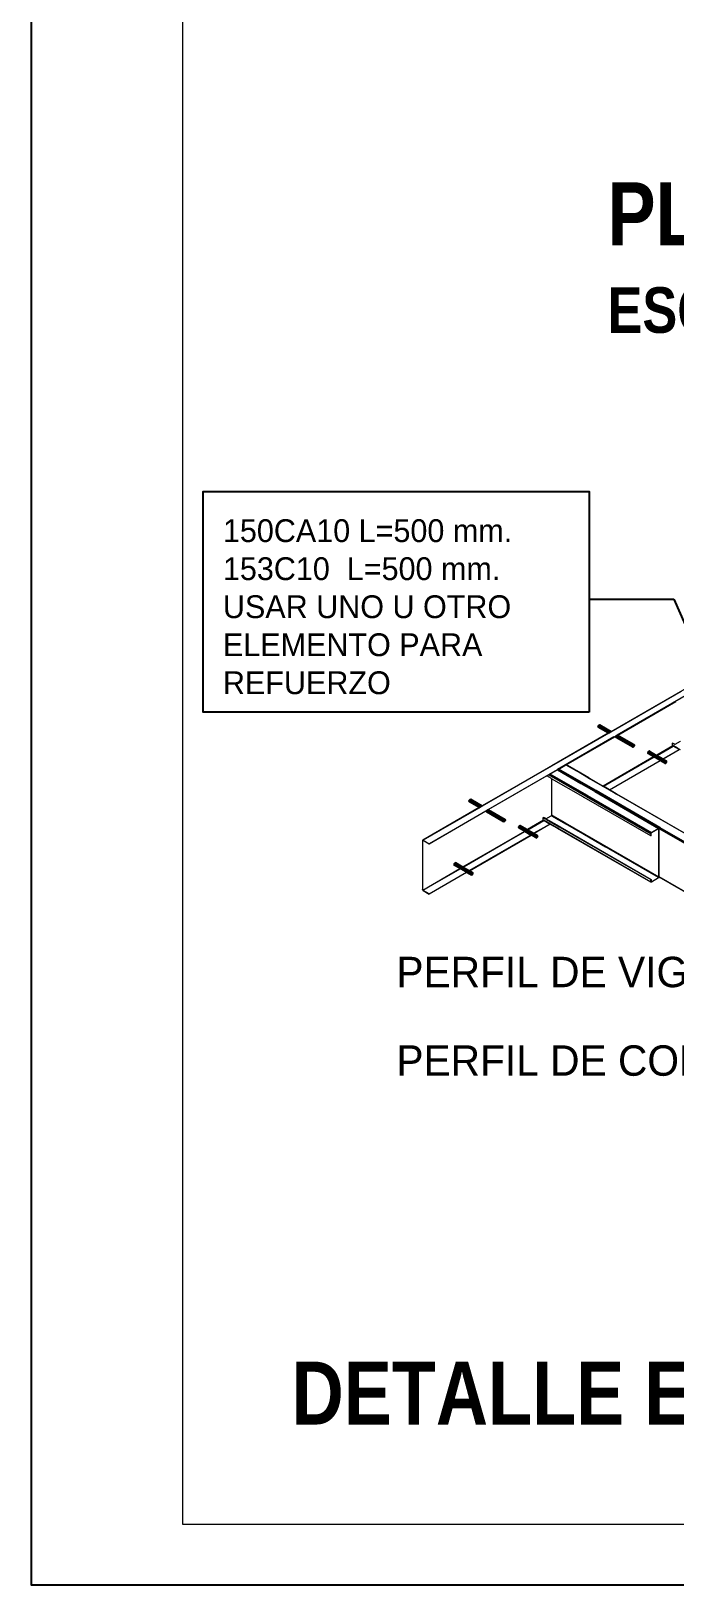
# Model space of a CAD drawing. Header units: millimetres. Extents: x 16 to 499, y 22 to 82.
# Drawn here: x 138.33 to 148.91, y 22.23 to 47.78 of the extents above; entities that cross this region are included whole.
import ezdxf

# ---------------------------------------------------------------- set-up
doc = ezdxf.new("R2010")
doc.units = ezdxf.units.MM
doc.layers.add('08', color=8, linetype='Continuous')
doc.layers.add('Alcantarillado', color=210, linetype='Continuous')
doc.layers.add('BARRAS_DE_ACERO', color=7, linetype='Continuous', lineweight=9)
doc.layers.add('MUROS', color=7, linetype='Continuous', lineweight=18)
doc.styles.add('1', font='romans.shx', dxfattribs={"height": 40})

msp = doc.modelspace()

# ---------------------------------------------------------------- linework, layer by layer
at = {"color": 2}
for p, q in [((147.497, 38.44), (148.887, 38.44)), ((148.887, 38.44), (150.085, 35.712))]:
    msp.add_line(p, q, dxfattribs=at)
msp.add_lwpolyline([(147.497, 36.58), (141.153, 36.58), (141.153, 40.208), (147.497, 40.208)], close=True, dxfattribs=at)
at = {"layer": '08', "linetype": 'Continuous'}
msp.add_lwpolyline([(138.329, 81.63), (138.329, 22.23), (255.731, 22.23), (255.731, 81.63), (138.329, 81.63)], dxfattribs=at)
at = {"layer": 'BARRAS_DE_ACERO'}
for p, q in [((147.86, 36.264), (149.932, 37.46)), ((147.861, 36.263), (149.933, 37.459)), ((147.856, 36.258), (149.011, 36.925)), ((147.966, 36.203), (148.924, 36.756)), ((147.642, 36.34), (147.643, 36.349)), ((147.643, 36.333), (147.642, 36.34)), ((147.818, 36.239), (147.642, 36.34)), ((147.643, 36.349), (147.647, 36.358)), ((147.826, 36.244), (147.643, 36.349)), ((147.643, 36.333), (147.647, 36.329)), ((147.812, 36.236), (147.643, 36.333)), ((147.647, 36.358), (147.653, 36.366)), ((147.665, 36.348), (147.647, 36.358)), ((147.811, 36.235), (147.647, 36.329)), ((147.8, 36.281), (147.653, 36.366)), ((147.66, 36.371), (147.853, 36.259)), ((147.667, 36.373), (147.859, 36.263)), ((147.672, 36.372), (147.667, 36.373)), ((147.86, 36.264), (147.672, 36.372)), ((147.845, 36.255), (147.8, 36.281)), ((146.883, 35.698), (147.827, 36.243)), ((147.905, 36.172), (146.975, 35.635)), ((147.121, 35.715), (147.918, 36.175)), ((147.812, 36.236), (147.811, 36.235)), ((147.812, 36.236), (147.818, 36.239)), ((147.826, 36.243), (147.818, 36.239)), ((147.821, 36.237), (147.838, 36.248)), ((147.826, 36.243), (147.826, 36.244)), ((147.827, 36.243), (147.843, 36.253)), ((147.843, 36.253), (147.835, 36.249)), ((147.842, 36.25), (147.838, 36.248)), ((147.842, 36.25), (147.845, 36.252)), ((147.843, 36.253), (147.844, 36.254)), ((147.845, 36.254), (147.843, 36.253)), ((147.845, 36.255), (147.844, 36.254)), ((147.853, 36.259), (147.845, 36.255)), ((147.845, 36.255), (147.845, 36.255)), ((147.845, 36.255), (147.845, 36.255)), ((147.845, 36.254), (147.846, 36.255)), ((147.848, 36.253), (147.845, 36.252)), ((147.846, 36.255), (147.847, 36.255)), ((147.847, 36.255), (147.861, 36.263)), ((147.856, 36.258), (147.848, 36.253)), ((147.848, 36.253), (147.848, 36.253)), ((147.848, 36.253), (147.848, 36.253)), ((147.848, 36.253), (147.848, 36.253)), ((147.853, 36.259), (147.859, 36.263)), ((147.86, 36.264), (147.859, 36.263)), ((147.905, 36.172), (147.93, 36.186)), ((147.93, 36.182), (147.918, 36.175)), ((147.929, 36.175), (147.93, 36.182)), ((147.929, 36.175), (148.208, 36.014)), ((147.93, 36.168), (147.929, 36.175)), ((147.93, 36.186), (147.937, 36.19)), ((147.93, 36.168), (147.934, 36.164)), ((148.209, 36.007), (147.93, 36.168)), ((147.931, 36.183), (148.209, 36.022)), ((147.941, 36.188), (147.934, 36.184)), ((147.934, 36.164), (148.213, 36.002)), ((147.947, 36.196), (147.937, 36.191)), ((147.937, 36.191), (147.937, 36.19)), ((147.937, 36.19), (147.937, 36.19)), ((147.941, 36.188), (147.948, 36.192)), ((147.947, 36.196), (147.947, 36.196)), ((147.948, 36.192), (147.95, 36.194)), ((147.95, 36.194), (148.219, 36.039)), ((147.951, 36.194), (147.95, 36.194)), ((147.959, 36.199), (147.964, 36.202)), ((148.232, 36.047), (147.964, 36.202)), ((148.209, 36.022), (148.213, 36.031)), ((148.226, 36.044), (148.219, 36.039)), ((148.219, 36.023), (148.221, 36.027)), ((148.231, 36.021), (148.221, 36.027)), ((148.226, 36.032), (148.223, 36.03)), ((148.228, 36.033), (148.226, 36.032)), ((148.226, 36.032), (148.233, 36.028)), ((148.228, 36.033), (148.231, 36.033)), ((148.232, 36.031), (148.228, 36.033)), ((148.232, 36.031), (148.231, 36.033)), ((148.231, 36.021), (148.232, 36.025)), ((148.238, 36.046), (148.242, 36.041)), ((148.238, 36.017), (148.242, 36.026)), ((148.242, 36.041), (148.243, 36.034)), ((148.243, 36.034), (148.242, 36.026)), ((148.874, 36.025), (148.755, 35.956)), ((148.871, 36.074), (148.865, 36.071)), ((148.865, 36.035), (148.866, 36.033)), ((148.866, 36.031), (148.869, 36.028)), ((148.869, 36.028), (148.869, 36.028)), ((148.87, 36.029), (148.871, 36.028)), ((148.87, 36.027), (148.872, 36.026)), ((148.87, 36.025), (148.872, 36.026)), ((148.873, 36.073), (148.871, 36.074)), ((148.871, 36.028), (148.875, 36.026)), ((148.872, 36.026), (148.874, 36.025)), ((148.873, 36.073), (148.899, 36.058)), ((148.873, 36.031), (148.877, 36.029)), ((148.874, 36.025), (148.874, 36.025)), ((148.874, 36.025), (148.874, 36.024)), ((148.874, 36.024), (148.876, 36.024)), ((148.876, 36.025), (148.879, 36.023)), ((148.876, 36.024), (148.876, 36.024)), ((148.876, 36.024), (148.877, 36.023)), ((148.877, 36.029), (148.878, 36.028)), ((148.878, 36.028), (148.878, 36.028)), ((148.879, 36.027), (148.878, 36.028)), ((148.879, 36.027), (148.879, 36.027)), ((148.879, 36.027), (148.88, 36.026)), ((148.88, 36.026), (148.881, 36.026)), ((148.881, 36.026), (148.882, 36.025)), ((148.884, 36.024), (148.882, 36.025)), ((148.884, 36.024), (148.884, 36.024)), ((148.904, 36.055), (148.899, 36.058)), ((148.899, 36.052), (148.904, 36.049)), ((148.91, 36.045), (148.904, 36.049)), ((148.557, 35.844), (147.728, 35.365)), ((148.563, 35.841), (147.732, 35.362)), ((148.665, 35.782), (147.835, 35.303)), ((147.864, 35.442), (148.559, 35.843)), ((148.208, 36.014), (148.209, 36.022)), ((148.209, 36.007), (148.208, 36.014)), ((148.209, 36.007), (148.213, 36.002)), ((148.219, 36.001), (148.213, 36.002)), ((148.219, 36.023), (148.218, 36.02)), ((148.218, 36.02), (148.226, 36.016)), ((148.219, 36.017), (148.218, 36.02)), ((148.228, 36.018), (148.219, 36.023)), ((148.226, 36.004), (148.219, 36.001)), ((148.226, 36.016), (148.228, 36.018)), ((148.226, 36.004), (148.232, 36.009)), ((148.228, 36.018), (148.231, 36.021)), ((148.232, 36.009), (148.238, 36.017)), ((148.462, 35.924), (148.46, 35.919)), ((148.46, 35.918), (148.46, 35.919)), ((148.46, 35.918), (148.46, 35.918)), ((148.577, 35.851), (148.46, 35.918)), ((148.464, 35.927), (148.462, 35.924)), ((148.477, 35.94), (148.483, 35.943)), ((148.477, 35.94), (148.756, 35.779)), ((148.489, 35.942), (148.606, 35.874)), ((148.529, 35.83), (148.525, 35.827)), ((148.556, 35.845), (148.557, 35.844)), ((148.559, 35.843), (148.561, 35.842)), ((148.578, 35.85), (148.577, 35.851)), ((148.677, 35.793), (148.577, 35.851)), ((148.578, 35.85), (148.677, 35.793)), ((148.606, 35.872), (148.763, 35.781)), ((148.609, 35.872), (148.611, 35.871)), ((148.665, 35.782), (148.662, 35.784)), ((148.743, 35.737), (148.665, 35.782)), ((148.677, 35.793), (148.704, 35.777)), ((148.704, 35.777), (148.723, 35.767)), ((148.98, 35.964), (148.715, 35.811)), ((148.715, 35.811), (148.768, 35.78)), ((148.743, 35.766), (148.749, 35.774)), ((148.768, 35.78), (148.763, 35.781)), ((148.768, 35.78), (148.772, 35.776)), ((148.774, 35.769), (148.772, 35.776)), ((148.772, 35.76), (148.774, 35.769)), ((148.877, 36.023), (148.879, 36.022)), ((148.877, 36.022), (148.877, 36.023)), ((148.952, 35.981), (148.881, 36.022)), ((145.74, 35.038), (146.883, 35.698)), ((145.837, 34.978), (146.975, 35.635)), ((146.802, 35.531), (145.845, 34.978)), ((146.834, 35.549), (146.839, 35.552)), ((146.834, 35.549), (147.207, 35.334)), ((146.839, 35.552), (146.845, 35.556)), ((146.849, 35.546), (146.839, 35.552)), ((146.845, 35.556), (146.851, 35.559)), ((146.845, 35.556), (147.448, 35.208)), ((146.849, 35.546), (147.436, 35.207)), ((146.851, 35.559), (147.235, 35.338)), ((147.229, 35.347), (146.856, 35.562)), ((146.975, 35.631), (147.36, 35.408)), ((146.978, 35.633), (146.98, 35.633)), ((147.416, 35.38), (146.978, 35.633)), ((146.98, 35.634), (147.353, 35.418)), ((146.98, 35.633), (146.98, 35.634)), ((146.98, 35.633), (147.353, 35.418)), ((146.986, 35.637), (147.359, 35.422)), ((147.365, 35.425), (146.992, 35.641)), ((147.371, 35.428), (146.998, 35.644)), ((147.116, 35.712), (147.288, 35.613)), ((147.12, 35.714), (147.133, 35.707)), ((147.133, 35.707), (147.138, 35.704)), ((147.138, 35.704), (147.144, 35.701)), ((147.493, 35.499), (147.144, 35.701)), ((147.489, 35.497), (147.288, 35.613)), ((147.494, 35.499), (147.297, 35.613)), ((147.731, 35.363), (148.319, 35.702)), ((148.723, 35.767), (148.732, 35.761)), ((148.739, 35.757), (148.738, 35.748)), ((148.749, 35.755), (148.749, 35.758)), ((148.756, 35.75), (148.749, 35.755)), ((148.749, 35.752), (148.749, 35.755)), ((148.749, 35.736), (148.756, 35.738)), ((148.753, 35.765), (148.751, 35.762)), ((148.756, 35.767), (148.753, 35.765)), ((148.753, 35.765), (148.762, 35.759)), ((148.756, 35.75), (148.753, 35.75)), ((148.759, 35.768), (148.756, 35.767)), ((148.756, 35.767), (148.763, 35.763)), ((148.756, 35.738), (148.763, 35.744)), ((148.762, 35.766), (148.759, 35.768)), ((148.759, 35.768), (148.761, 35.767)), ((148.759, 35.753), (148.761, 35.756)), ((148.762, 35.766), (148.761, 35.767)), ((148.763, 35.744), (148.768, 35.751)), ((148.768, 35.751), (148.772, 35.76)), ((147.436, 35.201), (147.207, 35.334)), ((147.229, 35.347), (147.24, 35.341)), ((147.229, 35.347), (147.229, 35.347)), ((147.235, 35.338), (147.454, 35.211)), ((147.459, 35.214), (147.24, 35.341)), ((147.353, 35.418), (147.364, 35.411)), ((147.364, 35.412), (147.353, 35.418)), ((147.359, 35.422), (147.37, 35.416)), ((147.36, 35.408), (147.572, 35.286)), ((147.364, 35.412), (147.572, 35.292)), ((147.364, 35.411), (147.572, 35.291)), ((147.365, 35.425), (147.376, 35.419)), ((147.37, 35.416), (147.579, 35.295)), ((147.37, 35.416), (147.37, 35.416)), ((147.371, 35.428), (147.381, 35.422)), ((147.595, 35.293), (147.376, 35.419)), ((147.6, 35.296), (147.381, 35.422)), ((147.416, 35.38), (147.571, 35.291)), ((147.489, 35.497), (147.5, 35.491)), ((147.493, 35.499), (147.503, 35.493)), ((147.719, 35.364), (147.5, 35.491)), ((147.503, 35.493), (147.717, 35.37)), ((147.571, 35.291), (147.571, 35.29)), ((147.571, 35.29), (147.575, 35.288)), ((147.58, 35.288), (147.572, 35.292)), ((147.572, 35.291), (147.572, 35.291)), ((147.573, 35.291), (147.572, 35.291)), ((147.572, 35.286), (147.572, 35.286)), ((147.578, 35.283), (147.572, 35.286)), ((147.577, 35.289), (147.573, 35.291)), ((147.575, 35.288), (147.576, 35.288)), ((147.576, 35.288), (147.58, 35.285)), ((147.577, 35.289), (147.578, 35.288)), ((147.578, 35.288), (147.581, 35.286)), ((147.578, 35.283), (147.58, 35.282)), ((147.589, 35.289), (147.579, 35.295)), ((147.58, 35.288), (147.582, 35.286)), ((147.58, 35.285), (147.581, 35.285)), ((147.58, 35.282), (147.581, 35.281)), ((147.582, 35.285), (147.581, 35.286)), ((147.581, 35.285), (147.585, 35.283)), ((147.581, 35.281), (147.581, 35.281)), ((147.583, 35.279), (147.581, 35.281)), ((147.583, 35.286), (147.582, 35.286)), ((147.582, 35.285), (147.586, 35.283)), ((147.583, 35.286), (147.584, 35.285)), ((147.584, 35.279), (147.583, 35.279)), ((147.584, 35.285), (147.586, 35.284)), ((147.584, 35.279), (147.587, 35.278)), ((147.589, 35.282), (147.586, 35.284)), ((147.586, 35.283), (147.586, 35.283)), ((147.586, 35.283), (147.587, 35.283)), ((147.588, 35.282), (147.587, 35.283)), ((147.587, 35.281), (147.59, 35.28)), ((147.588, 35.276), (147.587, 35.278)), ((147.588, 35.282), (147.591, 35.28)), ((147.588, 35.282), (147.588, 35.282)), ((147.588, 35.276), (147.589, 35.276)), ((147.589, 35.289), (147.592, 35.287)), ((147.589, 35.282), (147.592, 35.281)), ((147.589, 35.282), (147.589, 35.282)), ((147.589, 35.276), (148.638, 34.67)), ((147.592, 35.278), (147.59, 35.28)), ((147.593, 35.279), (147.591, 35.28)), ((147.592, 35.287), (147.592, 35.287)), ((147.593, 35.287), (147.592, 35.287)), ((147.594, 35.279), (147.592, 35.281)), ((147.595, 35.286), (147.593, 35.287)), ((147.593, 35.287), (147.593, 35.287)), ((147.593, 35.287), (147.593, 35.287)), ((147.593, 35.279), (147.593, 35.279)), ((147.593, 35.279), (147.69, 35.223)), ((147.595, 35.293), (147.596, 35.292)), ((147.597, 35.285), (147.595, 35.286)), ((147.595, 35.286), (147.595, 35.286)), ((147.596, 35.292), (147.599, 35.291)), ((147.597, 35.285), (147.598, 35.284)), ((147.598, 35.284), (147.6, 35.283)), ((147.601, 35.29), (147.599, 35.291)), ((147.6, 35.296), (147.601, 35.295)), ((147.819, 35.156), (147.6, 35.283)), ((147.601, 35.295), (147.604, 35.294)), ((147.601, 35.289), (147.601, 35.29)), ((147.814, 35.166), (147.601, 35.289)), ((147.601, 35.289), (147.601, 35.289)), ((147.606, 35.293), (147.604, 35.294)), ((147.606, 35.293), (147.606, 35.292)), ((147.606, 35.292), (147.609, 35.291)), ((147.611, 35.29), (147.609, 35.291)), ((148.661, 34.683), (147.611, 35.29)), ((147.726, 35.364), (147.717, 35.37)), ((147.719, 35.364), (147.721, 35.363)), ((147.721, 35.363), (147.725, 35.361)), ((147.727, 35.365), (147.725, 35.366)), ((147.725, 35.361), (147.725, 35.361)), ((147.725, 35.361), (147.726, 35.36)), ((147.726, 35.364), (147.733, 35.36)), ((147.727, 35.365), (147.729, 35.364)), ((147.728, 35.365), (147.727, 35.365)), ((147.803, 35.406), (147.729, 35.364)), ((147.729, 35.364), (147.803, 35.406)), ((147.729, 35.364), (147.729, 35.364)), ((147.729, 35.364), (147.729, 35.364)), ((147.731, 35.363), (147.729, 35.364)), ((147.731, 35.363), (147.732, 35.362)), ((147.734, 35.361), (147.732, 35.362)), ((147.733, 35.36), (147.808, 35.317)), ((147.832, 35.305), (147.734, 35.361)), ((147.734, 35.361), (147.734, 35.361)), ((147.812, 35.412), (147.803, 35.406)), ((147.808, 35.317), (147.831, 35.304)), ((147.864, 35.442), (147.812, 35.412)), ((147.834, 35.302), (147.831, 35.304)), ((147.832, 35.305), (147.835, 35.303)), ((147.859, 35.287), (147.834, 35.302)), ((147.835, 35.303), (147.943, 35.24)), ((147.942, 35.24), (147.859, 35.287)), ((144.765, 34.476), (145.689, 35.009)), ((145.521, 35.116), (145.522, 35.124)), ((145.522, 35.124), (145.526, 35.133)), ((145.704, 35.019), (145.522, 35.124)), ((145.691, 35.011), (145.522, 35.109)), ((145.522, 35.109), (145.526, 35.104)), ((145.526, 35.104), (145.689, 35.01)), ((145.532, 35.141), (145.538, 35.146)), ((145.545, 35.149), (145.538, 35.146)), ((145.545, 35.149), (145.551, 35.148)), ((145.737, 35.038), (145.545, 35.149)), ((145.623, 35.088), (145.724, 35.03)), ((145.689, 35.009), (145.705, 35.018)), ((145.689, 35.01), (145.691, 35.011)), ((145.696, 35.014), (145.691, 35.011)), ((145.691, 35.008), (145.692, 35.008)), ((145.692, 35.008), (145.707, 35.017)), ((145.696, 35.014), (145.705, 35.019)), ((145.704, 35.019), (145.705, 35.019)), ((145.705, 35.018), (145.706, 35.019)), ((145.705, 35.018), (145.705, 35.018)), ((145.706, 35.019), (145.711, 35.022)), ((145.707, 35.017), (145.708, 35.018)), ((145.708, 35.018), (145.74, 35.036)), ((145.714, 35.024), (145.711, 35.023)), ((145.715, 35.024), (145.711, 35.022)), ((145.714, 35.024), (145.718, 35.027)), ((145.722, 35.029), (145.723, 35.03)), ((145.724, 35.029), (145.722, 35.028)), ((145.724, 35.03), (145.723, 35.03)), ((145.724, 35.029), (145.74, 35.038)), ((145.732, 35.035), (145.724, 35.03)), ((147.405, 35.183), (147.399, 35.186)), ((147.407, 35.182), (147.405, 35.183)), ((147.407, 35.182), (147.409, 35.181)), ((147.411, 35.18), (147.409, 35.181)), ((147.409, 35.181), (147.409, 35.181)), ((147.411, 35.18), (147.411, 35.18)), ((147.414, 35.178), (147.411, 35.18)), ((147.416, 35.177), (147.414, 35.178)), ((148.508, 34.546), (147.416, 35.177)), ((147.416, 35.177), (147.416, 35.177)), ((147.442, 35.204), (147.436, 35.207)), ((147.436, 35.201), (147.438, 35.2)), ((147.442, 35.198), (147.438, 35.2)), ((147.442, 35.198), (147.447, 35.195)), ((147.447, 35.195), (148.508, 34.582)), ((147.448, 35.208), (147.451, 35.206)), ((147.449, 35.2), (147.452, 35.198)), ((147.452, 35.198), (147.452, 35.198)), ((148.509, 34.588), (147.452, 35.198)), ((147.453, 35.204), (147.458, 35.201)), ((147.457, 35.209), (147.459, 35.208)), ((148.512, 34.593), (147.458, 35.201)), ((147.46, 35.208), (147.459, 35.208)), ((147.459, 35.208), (147.459, 35.208)), ((147.461, 35.207), (147.46, 35.208)), ((147.461, 35.207), (147.464, 35.205)), ((147.464, 35.205), (148.515, 34.598)), ((147.464, 35.205), (147.464, 35.205)), ((147.465, 35.211), (147.465, 35.211)), ((147.465, 35.211), (147.466, 35.21)), ((147.47, 35.208), (147.466, 35.21)), ((147.47, 35.208), (148.52, 34.602)), ((147.47, 35.208), (147.47, 35.208)), ((147.69, 35.223), (148.646, 34.671)), ((147.691, 35.224), (147.693, 35.222)), ((147.693, 35.222), (150.204, 33.773)), ((148.643, 34.672), (147.803, 35.157)), ((147.818, 35.164), (147.814, 35.166)), ((148.662, 34.677), (147.818, 35.164)), ((147.819, 35.156), (147.858, 35.134)), ((148.123, 34.981), (147.858, 35.134)), ((147.938, 35.238), (147.949, 35.232)), ((147.952, 35.234), (147.942, 35.24)), ((150.333, 33.855), (147.949, 35.232)), ((150.337, 33.857), (147.952, 35.234)), ((144.867, 34.418), (145.8, 34.956)), ((145.8, 34.956), (145.81, 34.962)), ((145.807, 34.95), (145.808, 34.957)), ((146.087, 34.789), (145.807, 34.95)), ((145.809, 34.943), (145.807, 34.95)), ((145.81, 34.958), (145.808, 34.957)), ((145.809, 34.943), (145.812, 34.939)), ((146.088, 34.782), (145.809, 34.943)), ((145.816, 34.966), (145.81, 34.962)), ((145.81, 34.958), (145.82, 34.964)), ((145.812, 34.939), (146.092, 34.778)), ((145.816, 34.966), (145.822, 34.969)), ((145.828, 34.968), (145.82, 34.964)), ((145.82, 34.964), (145.826, 34.96)), ((145.822, 34.969), (145.828, 34.973)), ((145.826, 34.96), (146.092, 34.806)), ((145.833, 34.975), (145.828, 34.973)), ((145.828, 34.968), (145.829, 34.969)), ((145.837, 34.978), (145.833, 34.975)), ((145.837, 34.978), (145.837, 34.978)), ((145.837, 34.978), (145.837, 34.978)), ((145.837, 34.978), (145.837, 34.978)), ((145.837, 34.974), (145.839, 34.975)), ((145.837, 34.974), (146.104, 34.82)), ((145.839, 34.975), (145.843, 34.977)), ((145.845, 34.978), (145.843, 34.977)), ((145.843, 34.977), (146.111, 34.822)), ((145.845, 34.978), (146.117, 34.821)), ((146.092, 34.778), (146.088, 34.782)), ((146.092, 34.806), (146.097, 34.814)), ((146.097, 34.795), (146.104, 34.791)), ((146.097, 34.795), (146.098, 34.792)), ((146.098, 34.799), (146.107, 34.793)), ((146.098, 34.792), (146.101, 34.79)), ((146.099, 34.791), (146.098, 34.792)), ((146.099, 34.802), (146.109, 34.796)), ((146.099, 34.791), (146.101, 34.79)), ((146.101, 34.805), (146.104, 34.807)), ((146.101, 34.805), (146.111, 34.8)), ((146.104, 34.791), (146.101, 34.79)), ((146.111, 34.822), (146.104, 34.82)), ((146.107, 34.808), (146.104, 34.807)), ((146.104, 34.807), (146.104, 34.807)), ((146.104, 34.807), (146.111, 34.803)), ((146.107, 34.793), (146.104, 34.791)), ((146.104, 34.779), (146.111, 34.784)), ((146.107, 34.808), (146.109, 34.808)), ((146.111, 34.806), (146.107, 34.808)), ((146.109, 34.796), (146.107, 34.793)), ((146.109, 34.808), (146.111, 34.806)), ((146.111, 34.8), (146.109, 34.796)), ((146.111, 34.822), (146.117, 34.821)), ((146.111, 34.803), (146.111, 34.806)), ((146.111, 34.8), (146.111, 34.803)), ((146.117, 34.792), (146.111, 34.784)), ((146.121, 34.801), (146.117, 34.792)), ((146.122, 34.809), (146.121, 34.801)), ((146.488, 34.647), (146.752, 34.8)), ((146.744, 34.846), (146.75, 34.849)), ((146.744, 34.81), (146.744, 34.846)), ((146.744, 34.846), (146.777, 34.827)), ((146.744, 34.81), (146.756, 34.804)), ((146.745, 34.808), (146.744, 34.81)), ((146.745, 34.806), (146.745, 34.808)), ((146.747, 34.803), (146.747, 34.803)), ((146.783, 34.83), (146.75, 34.849)), ((146.752, 34.8), (146.753, 34.8)), ((146.753, 34.8), (146.754, 34.799)), ((146.756, 34.799), (146.754, 34.8)), ((146.754, 34.799), (146.756, 34.798)), ((146.757, 34.803), (146.756, 34.804)), ((146.756, 34.799), (146.757, 34.799)), ((146.758, 34.797), (146.756, 34.798)), ((146.757, 34.803), (146.758, 34.803)), ((146.759, 34.798), (146.757, 34.799)), ((146.758, 34.797), (146.758, 34.797)), ((146.777, 34.827), (146.777, 34.827)), ((146.783, 34.83), (146.787, 34.828)), ((146.794, 34.818), (146.789, 34.82)), ((146.794, 34.824), (146.795, 34.824)), ((146.794, 34.818), (147.002, 34.697)), ((146.799, 34.821), (146.795, 34.824)), ((146.799, 34.821), (146.799, 34.821)), ((146.799, 34.821), (146.836, 34.8)), ((147.008, 34.701), (146.836, 34.8)), ((146.874, 34.879), (146.876, 34.878)), ((146.878, 34.883), (146.876, 34.881)), ((146.876, 34.881), (146.879, 34.879)), ((146.882, 34.874), (146.876, 34.878)), ((146.879, 34.886), (146.878, 34.883)), ((146.878, 34.883), (146.882, 34.881)), ((146.88, 34.889), (146.879, 34.886)), ((146.879, 34.886), (146.891, 34.879)), ((146.882, 34.877), (146.879, 34.879)), ((146.894, 34.881), (146.88, 34.889)), ((146.885, 34.879), (146.882, 34.881)), ((146.884, 34.876), (146.882, 34.877)), ((146.882, 34.874), (146.882, 34.874)), ((146.882, 34.874), (146.885, 34.873)), ((146.884, 34.876), (146.885, 34.876)), ((146.886, 34.879), (146.885, 34.879)), ((146.885, 34.876), (146.885, 34.876)), ((146.885, 34.876), (146.885, 34.876)), ((146.885, 34.876), (146.888, 34.874)), ((146.885, 34.873), (146.887, 34.871)), ((146.886, 34.879), (146.888, 34.878)), ((146.888, 34.878), (146.891, 34.876)), ((146.888, 34.874), (146.888, 34.874)), ((146.888, 34.874), (146.888, 34.874)), ((146.888, 34.874), (146.888, 34.874)), ((146.888, 34.874), (146.889, 34.874)), ((146.888, 34.874), (146.888, 34.874)), ((146.888, 34.874), (146.888, 34.874)), ((146.889, 34.873), (146.889, 34.874)), ((146.89, 34.873), (146.889, 34.873)), ((146.89, 34.873), (146.89, 34.873)), ((146.89, 34.873), (146.89, 34.873)), ((146.891, 34.872), (146.89, 34.873)), ((146.891, 34.879), (146.892, 34.879)), ((146.891, 34.876), (146.893, 34.875)), ((146.895, 34.87), (146.891, 34.872)), ((146.896, 34.877), (146.892, 34.879)), ((146.893, 34.875), (146.993, 34.817)), ((146.893, 34.875), (146.893, 34.875)), ((146.895, 34.88), (146.894, 34.881)), ((146.896, 34.879), (146.895, 34.88)), ((146.895, 34.88), (146.895, 34.88)), ((146.895, 34.87), (146.895, 34.87)), ((146.896, 34.879), (146.898, 34.878)), ((146.915, 34.858), (146.987, 34.817)), ((146.987, 34.817), (147.098, 34.753)), ((146.993, 34.817), (147.112, 34.748)), ((147.326, 34.621), (147.098, 34.753)), ((147.105, 34.758), (148.644, 33.87)), ((150.206, 33.778), (148.123, 34.981)), ((145.424, 34.037), (146.435, 34.62)), ((146.44, 34.617), (145.429, 34.034)), ((146.541, 34.559), (145.53, 33.976)), ((145.533, 33.974), (146.544, 34.557)), ((146.338, 34.685), (146.339, 34.678)), ((146.339, 34.694), (146.339, 34.694)), ((146.339, 34.678), (146.343, 34.674)), ((146.343, 34.702), (146.622, 34.541)), ((146.435, 34.62), (146.343, 34.674)), ((146.347, 34.708), (146.345, 34.706)), ((146.348, 34.71), (146.454, 34.649)), ((146.349, 34.71), (146.349, 34.71)), ((146.355, 34.716), (146.362, 34.718)), ((146.368, 34.717), (146.362, 34.718)), ((146.483, 34.648), (146.362, 34.718)), ((146.484, 34.649), (146.368, 34.717)), ((146.436, 34.62), (146.438, 34.618)), ((146.44, 34.617), (146.438, 34.618)), ((146.483, 34.648), (146.641, 34.557)), ((146.486, 34.648), (146.488, 34.647)), ((146.49, 34.646), (146.488, 34.647)), ((146.622, 34.512), (146.544, 34.557)), ((146.859, 34.739), (146.594, 34.586)), ((146.647, 34.556), (146.594, 34.586)), ((146.617, 34.524), (146.618, 34.532)), ((146.618, 34.532), (146.622, 34.541)), ((146.618, 34.517), (146.622, 34.512)), ((146.622, 34.541), (146.628, 34.549)), ((146.622, 34.512), (146.628, 34.511)), ((146.627, 34.53), (146.628, 34.533)), ((146.627, 34.53), (146.628, 34.527)), ((146.627, 34.53), (146.635, 34.526)), ((146.628, 34.533), (146.63, 34.537)), ((146.637, 34.528), (146.628, 34.533)), ((146.63, 34.525), (146.628, 34.527)), ((146.628, 34.511), (146.635, 34.514)), ((146.632, 34.54), (146.63, 34.537)), ((146.64, 34.531), (146.63, 34.537)), ((146.632, 34.525), (146.63, 34.525)), ((146.641, 34.535), (146.632, 34.54)), ((146.641, 34.557), (146.635, 34.554)), ((146.635, 34.542), (146.637, 34.543)), ((146.635, 34.526), (146.637, 34.528)), ((146.635, 34.514), (146.641, 34.519)), ((146.637, 34.543), (146.64, 34.543)), ((146.641, 34.541), (146.637, 34.543)), ((146.637, 34.528), (146.64, 34.531)), ((146.64, 34.543), (146.641, 34.541)), ((146.641, 34.535), (146.64, 34.531)), ((146.641, 34.557), (146.647, 34.556)), ((146.641, 34.541), (146.642, 34.538)), ((146.642, 34.538), (146.641, 34.535)), ((146.641, 34.519), (146.647, 34.527)), ((146.651, 34.551), (146.647, 34.556)), ((146.651, 34.536), (146.647, 34.527)), ((146.651, 34.551), (146.652, 34.544)), ((146.651, 34.536), (146.652, 34.544)), ((146.977, 34.67), (146.966, 34.677)), ((148.512, 33.784), (146.977, 34.67)), ((147.002, 34.697), (147.013, 34.691)), ((147.019, 34.694), (147.008, 34.701)), ((147.013, 34.691), (148.508, 33.828)), ((147.326, 34.621), (147.764, 34.368)), ((148.514, 34.549), (148.508, 34.546)), ((148.514, 34.588), (148.516, 34.591)), ((148.514, 34.585), (148.514, 34.588)), ((148.514, 34.549), (148.514, 34.585)), ((148.515, 34.598), (148.52, 34.602)), ((148.516, 34.591), (148.517, 34.593)), ((148.638, 34.67), (148.52, 34.602)), ((148.638, 34.67), (148.643, 34.672)), ((148.644, 34.66), (148.638, 34.664)), ((148.638, 34.664), (148.641, 34.664)), ((148.643, 34.672), (148.646, 34.671)), ((148.644, 34.66), (148.644, 34.663)), ((148.644, 33.87), (148.644, 34.66)), ((148.646, 34.671), (148.649, 34.668)), ((148.65, 34.664), (148.649, 34.668)), ((148.65, 33.873), (148.65, 34.664)), ((150.203, 33.767), (148.65, 34.664)), ((148.661, 34.683), (150.214, 33.787)), ((148.662, 34.677), (150.21, 33.783)), ((144.761, 34.473), (144.763, 34.475)), ((144.764, 34.469), (144.768, 34.471)), ((144.766, 34.471), (144.764, 34.47)), ((144.764, 34.47), (144.765, 34.471)), ((144.764, 34.469), (144.764, 34.47)), ((144.764, 33.658), (144.764, 34.469)), ((144.765, 34.476), (144.768, 34.475)), ((144.765, 34.471), (144.766, 34.471)), ((144.768, 34.471), (144.766, 34.471)), ((144.768, 34.471), (144.867, 34.413)), ((144.867, 34.413), (144.867, 34.418)), ((148.641, 33.862), (147.764, 34.368)), ((144.764, 33.654), (145.375, 34.007)), ((145.278, 34.081), (145.277, 34.073)), ((145.278, 34.081), (145.278, 34.081)), ((145.383, 34.005), (145.278, 34.066)), ((145.282, 34.061), (145.278, 34.066)), ((145.282, 34.09), (145.561, 33.929)), ((145.282, 34.079), (145.282, 34.079)), ((145.558, 33.92), (145.282, 34.079)), ((145.282, 34.079), (145.282, 34.079)), ((145.374, 34.008), (145.282, 34.061)), ((145.287, 34.097), (145.287, 34.097)), ((145.295, 34.103), (145.288, 34.098)), ((145.288, 34.098), (145.288, 34.098)), ((145.294, 34.094), (145.288, 34.098)), ((145.288, 34.098), (145.288, 34.098)), ((145.385, 34.01), (145.291, 34.064)), ((145.297, 34.092), (145.294, 34.094)), ((145.295, 34.103), (145.301, 34.106)), ((145.309, 34.095), (145.295, 34.103)), ((145.297, 34.092), (145.298, 34.092)), ((145.298, 34.092), (145.567, 33.936)), ((145.307, 34.104), (145.301, 34.106)), ((145.429, 34.032), (145.301, 34.106)), ((145.301, 34.106), (145.301, 34.106)), ((145.309, 34.095), (145.574, 33.942)), ((145.374, 34.008), (145.375, 34.007)), ((145.381, 34.004), (145.379, 34.005)), ((145.383, 34.005), (145.558, 33.904)), ((145.388, 34.008), (145.385, 34.01)), ((145.491, 33.949), (145.388, 34.008)), ((145.388, 34.008), (145.388, 34.008)), ((145.429, 34.034), (145.431, 34.033)), ((145.429, 34.032), (145.528, 33.975)), ((145.483, 33.945), (144.867, 33.589)), ((145.48, 33.947), (145.483, 33.945)), ((145.483, 33.945), (145.561, 33.9)), ((145.491, 33.949), (145.556, 33.911)), ((145.581, 33.944), (145.528, 33.975)), ((145.533, 33.974), (145.586, 33.943)), ((145.558, 33.92), (145.556, 33.911)), ((145.558, 33.92), (145.561, 33.929)), ((145.561, 33.929), (145.567, 33.936)), ((145.567, 33.899), (145.561, 33.9)), ((145.567, 33.936), (145.574, 33.942)), ((145.567, 33.917), (145.567, 33.921)), ((145.574, 33.901), (145.567, 33.899)), ((145.569, 33.924), (145.571, 33.928)), ((145.574, 33.93), (145.571, 33.928)), ((145.571, 33.928), (145.58, 33.922)), ((145.574, 33.913), (145.571, 33.912)), ((145.577, 33.931), (145.574, 33.93)), ((145.574, 33.93), (145.581, 33.926)), ((145.574, 33.901), (145.581, 33.907)), ((145.577, 33.931), (145.58, 33.928)), ((145.577, 33.931), (145.579, 33.93)), ((145.579, 33.919), (145.577, 33.916)), ((145.579, 33.93), (145.58, 33.928)), ((145.58, 33.922), (145.579, 33.919)), ((145.581, 33.926), (145.58, 33.928)), ((145.58, 33.922), (145.581, 33.926)), ((145.581, 33.907), (145.586, 33.914)), ((145.586, 33.943), (145.59, 33.939)), ((145.586, 33.914), (145.59, 33.923)), ((145.592, 33.932), (145.59, 33.939)), ((145.59, 33.923), (145.592, 33.932)), ((148.508, 33.828), (148.514, 33.831)), ((148.508, 33.792), (148.509, 33.787)), ((148.514, 33.793), (148.514, 33.795)), ((148.514, 33.793), (148.517, 33.791)), ((148.517, 33.791), (148.52, 33.792)), ((148.638, 33.854), (148.52, 33.785)), ((148.643, 33.857), (148.638, 33.854)), ((148.646, 33.862), (148.643, 33.857)), ((148.644, 33.867), (148.644, 33.87)), ((148.646, 33.862), (148.649, 33.868)), ((150.204, 32.972), (148.649, 33.87)), ((148.649, 33.868), (148.649, 33.868)), ((144.761, 33.663), (144.761, 33.668)), ((144.761, 33.663), (144.761, 33.658)), ((144.761, 33.658), (144.761, 33.656)), ((144.761, 33.656), (144.761, 33.655)), ((144.763, 33.651), (144.761, 33.655)), ((144.763, 33.651), (144.763, 33.651)), ((144.764, 33.656), (144.764, 33.658)), ((144.765, 33.653), (144.764, 33.654)), ((144.765, 33.653), (144.766, 33.651)), ((144.766, 33.647), (144.765, 33.648)), ((144.767, 33.651), (144.766, 33.651)), ((144.768, 33.65), (144.766, 33.651)), ((144.766, 33.647), (144.768, 33.646)), ((144.768, 33.65), (144.769, 33.651)), ((144.768, 33.646), (144.867, 33.589)), ((144.769, 33.649), (144.77, 33.649)), ((144.77, 33.649), (144.77, 33.649)), ((144.867, 33.593), (144.77, 33.649)), ((144.867, 33.589), (144.867, 33.593))]:
    msp.add_line(p, q, dxfattribs=at)
for points in [[(149.115, 36.871), (147.955, 36.201), (147.947, 36.196)], [(147.653, 36.366), (147.66, 36.371), (147.667, 36.373)], [(147.665, 36.348), (147.835, 36.249), (147.826, 36.244)], [(147.811, 36.235), (146.884, 35.7), (145.739, 35.039)], [(147.821, 36.237), (147.813, 36.233), (145.74, 35.036)], [(147.93, 36.182), (147.931, 36.183), (147.934, 36.184)], [(147.941, 36.188), (148.213, 36.031), (148.219, 36.039)], [(148.226, 36.044), (147.959, 36.199), (147.951, 36.194)], [(148.238, 36.046), (147.966, 36.203), (147.964, 36.202)], [(148.232, 36.025), (148.223, 36.03), (148.221, 36.027)], [(148.226, 36.044), (148.232, 36.047), (148.238, 36.046)], [(148.232, 36.031), (148.233, 36.028), (148.232, 36.025)], [(148.869, 36.028), (148.87, 36.027), (148.606, 35.874), (148.607, 35.873)], [(148.87, 36.025), (148.607, 35.873), (148.609, 35.872), (148.755, 35.956)], [(148.613, 35.87), (148.611, 35.871), (148.876, 36.024)], [(148.873, 36.031), (148.865, 36.035), (148.865, 36.071), (148.899, 36.052)], [(148.87, 36.029), (148.866, 36.031), (148.866, 36.033)], [(148.874, 36.025), (148.874, 36.025), (148.874, 36.025)], [(148.876, 36.025), (148.875, 36.025), (148.875, 36.026)], [(148.996, 35.96), (148.985, 35.966), (148.948, 35.987), (148.884, 36.024)], [(148.904, 36.055), (148.908, 36.053), (148.996, 36.104), (148.998, 36.105), (149, 36.104)], [(147.718, 35.37), (147.724, 35.367), (147.725, 35.366), (148.525, 35.827)], [(148.557, 35.844), (148.559, 35.843), (147.812, 35.412)], [(147.832, 35.305), (148.662, 35.784), (148.563, 35.841)], [(148.226, 36.016), (148.223, 36.015), (148.219, 36.017), (148.221, 36.015), (148.223, 36.015)], [(148.563, 35.841), (148.561, 35.842), (148.319, 35.702)], [(148.464, 35.898), (148.46, 35.903), (148.459, 35.91), (148.46, 35.918)], [(148.46, 35.903), (148.739, 35.741), (148.738, 35.748), (148.459, 35.91)], [(148.47, 35.935), (148.468, 35.933), (148.464, 35.927), (148.743, 35.766)], [(148.529, 35.83), (148.556, 35.845), (148.464, 35.898)], [(148.477, 35.94), (148.47, 35.935), (148.749, 35.774)], [(148.489, 35.942), (148.483, 35.943), (148.606, 35.872)], [(148.715, 35.811), (148.712, 35.813), (148.613, 35.87), (148.877, 36.022)], [(148.712, 35.813), (148.976, 35.966), (148.879, 36.022)], [(148.763, 35.781), (148.756, 35.779), (148.749, 35.774)], [(148.881, 36.022), (148.88, 36.022), (148.879, 36.023)], [(146.802, 35.531), (146.834, 35.549), (146.834, 35.549)], [(146.88, 35.486), (146.876, 35.488), (146.802, 35.531)], [(146.978, 35.633), (146.975, 35.631), (146.856, 35.562), (146.851, 35.559)], [(146.98, 35.634), (146.986, 35.637), (146.992, 35.641), (146.998, 35.644), (147.116, 35.712), (147.12, 35.714), (147.121, 35.715)], [(147.121, 35.715), (147.169, 35.687), (147.178, 35.682), (147.257, 35.636), (147.297, 35.613)], [(148.743, 35.766), (148.739, 35.757), (148.732, 35.761)], [(148.739, 35.741), (148.743, 35.737), (148.749, 35.736)], [(148.761, 35.756), (148.751, 35.762), (148.749, 35.758)], [(148.756, 35.75), (148.759, 35.753), (148.749, 35.758)], [(148.762, 35.766), (148.763, 35.763), (148.762, 35.759), (148.761, 35.756)], [(147.399, 35.186), (146.88, 35.486), (146.88, 34.889)], [(147.494, 35.499), (147.504, 35.493), (147.718, 35.37)], [(147.587, 35.281), (147.587, 35.281), (147.587, 35.282), (147.585, 35.282), (147.585, 35.283)], [(147.592, 35.278), (147.592, 35.278), (147.803, 35.157)], [(147.594, 35.279), (147.683, 35.228), (147.691, 35.224)], [(147.938, 35.238), (147.73, 35.358), (147.726, 35.36)], [(145.689, 35.01), (144.763, 34.475), (144.765, 34.476)], [(145.691, 35.008), (144.768, 34.475), (144.867, 34.418)], [(145.696, 35.014), (145.521, 35.116), (145.522, 35.109)], [(145.623, 35.088), (145.532, 35.141), (145.526, 35.133)], [(145.714, 35.024), (145.712, 35.026), (145.526, 35.133)], [(145.538, 35.146), (145.732, 35.035), (145.737, 35.038)], [(145.737, 35.038), (145.739, 35.039), (145.551, 35.148)], [(145.711, 35.023), (145.71, 35.022), (145.705, 35.019)], [(145.722, 35.028), (145.719, 35.026), (145.715, 35.024)], [(145.722, 35.029), (145.721, 35.029), (145.718, 35.027)], [(147.449, 35.2), (147.448, 35.2), (147.447, 35.201), (147.447, 35.201), (147.443, 35.203), (147.442, 35.204)], [(147.453, 35.204), (147.453, 35.204), (147.451, 35.206)], [(147.454, 35.211), (147.456, 35.21), (147.457, 35.209)], [(147.459, 35.214), (147.462, 35.212), (147.462, 35.212), (147.464, 35.211), (147.465, 35.211)], [(145.808, 34.957), (145.802, 34.953), (144.867, 34.413)], [(145.81, 34.958), (146.088, 34.798), (146.092, 34.806)], [(145.837, 34.974), (145.829, 34.969), (146.097, 34.814), (146.104, 34.82)], [(146.088, 34.798), (146.087, 34.789), (146.088, 34.782)], [(146.104, 34.779), (146.097, 34.777), (146.092, 34.778)], [(146.097, 34.795), (146.098, 34.799), (146.099, 34.802), (146.101, 34.805)], [(146.122, 34.809), (146.121, 34.817), (146.117, 34.821)], [(146.747, 34.803), (146.749, 34.802), (146.484, 34.649), (146.486, 34.648), (146.751, 34.801)], [(146.754, 34.799), (146.49, 34.646), (146.492, 34.645)], [(146.594, 34.586), (146.591, 34.588), (146.492, 34.645), (146.756, 34.798)], [(146.758, 34.797), (146.855, 34.741), (146.591, 34.588)], [(146.754, 34.8), (146.745, 34.806), (146.747, 34.803)], [(146.749, 34.802), (146.751, 34.801), (146.752, 34.8)], [(146.758, 34.803), (146.763, 34.8), (148.508, 33.792), (148.508, 33.828)], [(148.512, 33.784), (148.509, 33.787), (146.759, 34.798)], [(146.777, 34.827), (146.783, 34.824), (146.789, 34.82)], [(146.794, 34.824), (146.79, 34.826), (146.789, 34.827), (146.787, 34.828), (146.873, 34.878)], [(146.876, 34.881), (146.874, 34.879), (146.873, 34.878)], [(146.887, 34.871), (146.887, 34.871), (147.106, 34.745)], [(146.888, 34.874), (146.888, 34.874), (146.888, 34.874)], [(146.915, 34.858), (146.903, 34.865), (146.895, 34.87)], [(147.112, 34.748), (148.642, 33.865), (148.644, 33.867), (146.896, 34.877)], [(147.105, 34.758), (146.898, 34.878), (146.898, 34.878)], [(145.425, 34.036), (146.436, 34.62), (146.435, 34.62)], [(145.429, 34.034), (145.427, 34.035), (146.438, 34.618)], [(146.44, 34.617), (146.442, 34.616), (145.48, 34.061)], [(146.617, 34.524), (146.338, 34.685), (146.339, 34.693)], [(146.345, 34.706), (146.343, 34.702), (146.339, 34.694)], [(146.618, 34.532), (146.339, 34.694), (146.339, 34.693)], [(146.339, 34.678), (146.618, 34.517), (146.617, 34.524)], [(146.347, 34.708), (146.348, 34.71), (146.348, 34.71)], [(146.348, 34.71), (146.348, 34.71), (146.349, 34.71)], [(146.635, 34.554), (146.355, 34.716), (146.349, 34.71)], [(146.442, 34.616), (146.541, 34.559), (146.544, 34.557)], [(146.454, 34.649), (146.628, 34.549), (146.635, 34.554)], [(146.635, 34.526), (146.632, 34.525), (146.628, 34.527)], [(146.642, 34.538), (146.635, 34.542), (146.632, 34.54)], [(146.855, 34.741), (146.859, 34.739), (146.966, 34.677)], [(147.019, 34.694), (148.514, 33.831), (148.514, 33.795)], [(148.514, 33.795), (148.52, 33.792), (148.638, 33.86), (147.106, 34.745)], [(148.509, 34.588), (148.508, 34.582), (148.508, 34.546)], [(148.515, 34.598), (148.512, 34.593), (148.509, 34.588)], [(148.638, 34.664), (148.52, 34.595), (148.517, 34.593)], [(144.761, 34.473), (144.761, 34.471), (144.761, 33.922)], [(144.764, 33.654), (144.764, 33.656), (145.374, 34.008)], [(144.765, 33.653), (145.377, 34.006), (145.375, 34.007)], [(144.767, 33.651), (145.379, 34.005), (145.377, 34.006)], [(144.867, 33.593), (145.48, 33.947), (145.381, 34.004), (144.769, 33.651)], [(145.278, 34.066), (145.277, 34.073), (145.291, 34.064)], [(145.278, 34.081), (145.282, 34.09), (145.287, 34.097)], [(145.278, 34.081), (145.278, 34.081), (145.282, 34.079)], [(145.288, 34.098), (145.288, 34.097), (145.287, 34.097)], [(145.427, 34.035), (145.425, 34.036), (145.424, 34.037), (145.307, 34.104)], [(145.48, 34.061), (145.431, 34.033), (145.53, 33.976)], [(145.53, 33.976), (145.53, 33.976), (145.53, 33.976), (145.533, 33.974)], [(145.556, 33.911), (145.558, 33.904), (145.561, 33.9)], [(145.579, 33.919), (145.569, 33.924), (145.567, 33.921)], [(145.574, 33.913), (145.577, 33.916), (145.567, 33.921)], [(145.574, 33.913), (145.567, 33.917), (145.567, 33.915)], [(145.574, 33.942), (145.581, 33.944), (145.586, 33.943)], [(148.52, 33.785), (148.515, 33.784), (148.512, 33.784)], [(148.514, 33.793), (148.516, 33.791), (148.517, 33.791)], [(148.638, 33.86), (148.641, 33.862), (148.642, 33.865)], [(150.206, 32.969), (148.649, 33.868), (148.649, 33.87), (148.65, 33.873)], [(148.65, 33.873), (150.203, 32.977), (150.203, 32.981)], [(144.768, 33.65), (144.768, 33.65), (144.769, 33.649)]]:
    msp.add_lwpolyline(points, dxfattribs=at)
for points in [[(148.753, 35.75), (148.749, 35.752), (148.751, 35.75), (148.753, 35.75)], [(148.641, 34.664), (148.644, 34.663), (148.642, 34.664), (148.641, 34.664)], [(145.571, 33.912), (145.567, 33.915), (145.569, 33.913), (145.571, 33.912)]]:
    msp.add_lwpolyline(points, close=True, dxfattribs=at)
at = {"layer": 'MUROS', "color": 4, "linetype": 'Continuous', "lineweight": 0}
msp.add_lwpolyline([(140.814, 80.63), (140.814, 23.23), (254.483, 23.23), (254.483, 80.63)], close=True, dxfattribs=at)

# ---------------------------------------------------------------- texts
at = {"color": 251, "char_height": 1.0348, "attachment_point": 1, "style": '1'}
for s, insert, width in [('{\\fSwis721 Cn BT|b1|i0|c0|p34;          \\C4;PLANTA  CIELO SEGUNDO NIVEL\\P          \\H0.72478x;ESC. 1:50}', (144.503, 45.292), 35.82462), ('{\\fSwis721 Cn BT|b1|i0|c0|p34;          \\C4;DETALLE ESTRUCTURA CIELO    \\H0.72478x;ESC. 1:10}', (139.314, 25.902), 29.10276)]:
    msp.add_mtext(s, dxfattribs=dict(at, insert=insert, width=width))
at = {"layer": 'Alcantarillado', "color": 2, "lineweight": 40, "attachment_point": 1}
for s, insert, char_height, width in [('150CA10 L=500 mm.\\P153C10  L=500 mm.\\PUSAR UNO U OTRO\\PELEMENTO PARA \\PREFUERZO ', (141.48, 39.752), 0.375, 5.64401), ('PERFIL DE VIGAS  150CA10 @400 mm.', (144.33, 32.558), 0.5, 16.63205), ('PERFIL DE CONTORNO  153C10 ', (144.33, 31.102), 0.5, 16.63205)]:
    msp.add_mtext(s, dxfattribs=dict(at, insert=insert, char_height=char_height, width=width))

doc.saveas('drawing.dxf')
